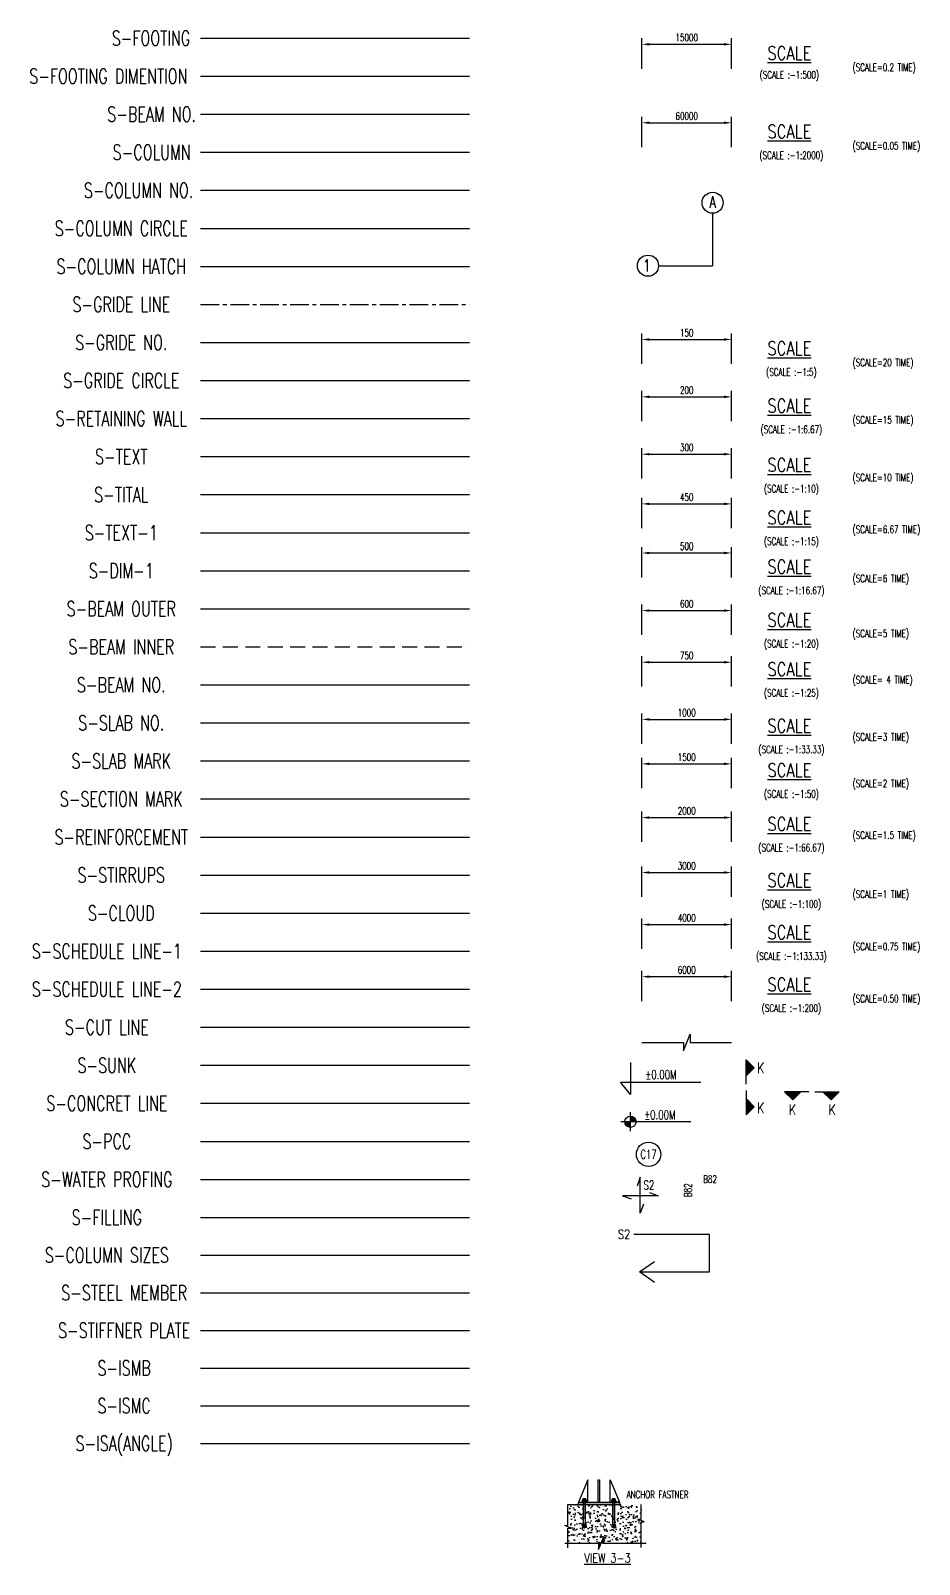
# Model space of a CAD drawing. Header units: millimetres. Extents: x 2659630 to 6742168, y -2425387 to -732288.
# Drawn here: x 3754098 to 3783855, y -809461 to -758137 of the extents above; entities that cross this region are included whole.
import ezdxf
from ezdxf.enums import TextEntityAlignment as Align

# ---------------------------------------------------------------- set-up
doc = ezdxf.new("R2010")
doc.units = ezdxf.units.MM
doc.header["$PDMODE"] = 35
doc.header["$PDSIZE"] = -25
for name, pattern in [('CENTER', [2, 1.25, -0.25, 0.25, -0.25]), ('Hidden', [7.14375, 4.7625, -2.38125]), ('HIDDEN2', [0.1875, 0.125, -0.0625])]:
    doc.linetypes.add(name, pattern=pattern)
for name, color, linetype in [('R.C.C. STRUCTURE', 4, 'Continuous'), ('S-BEAM INNER', 4, 'HIDDEN2'), ('S-BEAM NO', 3, 'Continuous'), ('S-BEAM OUTER', 4, 'Continuous'), ('S-BRECK LINE', 8, 'Continuous'), ('S-CLOUD', 7, 'Continuous'), ('S-COLUMN', 1, 'Continuous'), ('S-COLUMN CIRCLE', 9, 'Continuous'), ('S-COLUMN HATCH', 8, 'Continuous'), ('S-COLUMN NO', 2, 'Continuous'), ('S-COLUMN SIZES', 2, 'Continuous'), ('S-CONCRET LINE', 4, 'Continuous'), ('S-CUT LINE', 8, 'Continuous'), ('S-DIM-1', 5, 'Continuous'), ('S-FILLING', 9, 'Continuous'), ('S-FOOTING', 4, 'Continuous'), ('S-FOOTING  DIMENTION', 5, 'Continuous'), ('S-FOOTING TYPE', 3, 'Continuous'), ('S-GRIDE CIRCLE', 8, 'Continuous'), ('S-GRIDE LINE', 8, 'CENTER'), ('S-GRIDE NO', 1, 'Continuous'), ('S-ISA(ANGLE)', 4, 'Continuous'), ('S-ISMB', 2, 'Continuous'), ('S-ISMC', 2, 'Continuous'), ('S-LEVEL SECTION', 3, 'Continuous'), ('S-LEVLE PLAN', 3, 'Continuous'), ('S-PCC', 9, 'Continuous'), ('S-REINFORCEMENT', 6, 'Continuous'), ('S-RETAINING WALL', 6, 'Continuous'), ('S-SECTION MARK', 1, 'Continuous'), ('S-SLAB MARK', 3, 'Continuous'), ('S-SLAB NO', 3, 'Continuous'), ('S-STEEL MEMBER', 2, 'Continuous'), ('S-STIFFNER PLATE', 3, 'Continuous'), ('S-STIRUPS', 3, 'Continuous'), ('S-SUNK', 9, 'Continuous'), ('S-TEXT', 2, 'Continuous'), ('S-TEXT-1', 4, 'Continuous'), ('S-TITAL', 6, 'Continuous'), ('S-WATER PROFING', 9, 'Continuous'), ('SCHEDULE LINE', 7, 'Continuous'), ('SCHEDULE LINE-1', 7, 'Continuous'), ('SCHEDULE LINE-2', 5, 'Continuous'), ('STEEL PLATE CAP', 3, 'Continuous')]:
    doc.layers.add(name, color=color, linetype=linetype)
doc.styles.add('ROMANS', font='r.shx', dxfattribs={"width": 0.7})
doc.dimstyles.new('dim10', dxfattribs={"dimtxt": 250, "dimasz": 250, "dimexe": 200, "dimexo": 200, "dimgap": 100, "dimtad": 1, "dimdec": 0, "dimlfac": 0.1, "dimzin": 0, "dimdsep": 46, "dimtxsty": 'ROMANS', "dimcen": 0, "dimclrd": 5, "dimclre": 5, "dimclrt": 4, "dimadec": 0, "dimazin": 0, "dimtfac": 1, "dimtdec": 0, "dimtix": 1, "dimtofl": 0, "dimtmove": 2, "dimatfit": 3, "dimfxl": 1, "dimtolj": 1, "dimtzin": 0, "dimlwd": -1, "dimlwe": -1, "dimarcsym": 0})
doc.dimstyles.new('dim100', dxfattribs={"dimtxt": 250, "dimasz": 250, "dimexe": 200, "dimexo": 200, "dimgap": 100, "dimtad": 1, "dimdec": 0, "dimrnd": 1, "dimzin": 0, "dimdsep": 46, "dimtxsty": 'ROMANS', "dimcen": 0, "dimclrd": 5, "dimclre": 5, "dimclrt": 4, "dimadec": 0, "dimazin": 0, "dimtfac": 1, "dimtdec": 0, "dimtix": 1, "dimtofl": 0, "dimtmove": 2, "dimatfit": 3, "dimfxl": 1, "dimtolj": 1, "dimtzin": 0, "dimlwd": -1, "dimlwe": -1, "dimarcsym": 0})
doc.dimstyles.new('dim133.33(0.75)', dxfattribs={"dimtxt": 250, "dimasz": 250, "dimexe": 200, "dimexo": 200, "dimgap": 100, "dimtad": 1, "dimdec": 0, "dimlfac": 1.333331, "dimzin": 0, "dimdsep": 46, "dimtxsty": 'ROMANS', "dimcen": 0, "dimclrd": 5, "dimclre": 5, "dimclrt": 4, "dimadec": 0, "dimazin": 0, "dimtfac": 1, "dimtdec": 0, "dimtix": 1, "dimtofl": 0, "dimtmove": 2, "dimatfit": 3, "dimfxl": 1, "dimtolj": 1, "dimtzin": 0, "dimlwd": -1, "dimlwe": -1, "dimarcsym": 0})
doc.dimstyles.new('dim15(6.67)', dxfattribs={"dimtxt": 250, "dimasz": 250, "dimexe": 200, "dimexo": 200, "dimgap": 100, "dimtad": 1, "dimdec": 0, "dimlfac": 0.15, "dimzin": 0, "dimdsep": 46, "dimtxsty": 'ROMANS', "dimcen": 0, "dimclrd": 5, "dimclre": 5, "dimclrt": 4, "dimadec": 0, "dimazin": 0, "dimtfac": 1, "dimtdec": 0, "dimtix": 1, "dimtofl": 0, "dimtmove": 2, "dimatfit": 3, "dimfxl": 1, "dimtolj": 1, "dimtzin": 0, "dimlwd": -1, "dimlwe": -1, "dimarcsym": 0})
doc.dimstyles.new('dim16.67(6)', dxfattribs={"dimtxt": 250, "dimasz": 250, "dimexe": 200, "dimexo": 200, "dimgap": 100, "dimtad": 1, "dimdec": 0, "dimlfac": 0.166665, "dimzin": 0, "dimdsep": 46, "dimtxsty": 'ROMANS', "dimcen": 0, "dimclrd": 5, "dimclre": 5, "dimclrt": 4, "dimadec": 0, "dimazin": 0, "dimtfac": 1, "dimtdec": 0, "dimtix": 1, "dimtofl": 0, "dimtmove": 2, "dimatfit": 3, "dimfxl": 1, "dimtolj": 1, "dimtzin": 0, "dimlwd": -1, "dimlwe": -1, "dimarcsym": 0})
doc.dimstyles.new('dim20', dxfattribs={"dimtxt": 250, "dimasz": 250, "dimexe": 200, "dimexo": 200, "dimgap": 100, "dimtad": 1, "dimdec": 0, "dimlfac": 0.2, "dimzin": 0, "dimdsep": 46, "dimtxsty": 'ROMANS', "dimcen": 0, "dimclrd": 5, "dimclre": 5, "dimclrt": 4, "dimadec": 0, "dimazin": 0, "dimtfac": 1, "dimtdec": 0, "dimtix": 1, "dimtofl": 0, "dimtmove": 2, "dimatfit": 3, "dimfxl": 1, "dimtolj": 1, "dimtzin": 0, "dimlwd": -1, "dimlwe": -1, "dimarcsym": 0})
doc.dimstyles.new('dim200', dxfattribs={"dimtxt": 250, "dimasz": 250, "dimexe": 200, "dimexo": 200, "dimgap": 100, "dimtad": 1, "dimdec": 0, "dimlfac": 2, "dimzin": 0, "dimdsep": 46, "dimtxsty": 'ROMANS', "dimcen": 0, "dimclrd": 5, "dimclre": 5, "dimclrt": 4, "dimadec": 0, "dimazin": 0, "dimtfac": 1, "dimtdec": 0, "dimtix": 1, "dimtofl": 0, "dimtmove": 2, "dimatfit": 3, "dimfxl": 1, "dimtolj": 1, "dimtzin": 0, "dimlwd": -1, "dimlwe": -1, "dimarcsym": 0})
doc.dimstyles.new('dim2000', dxfattribs={"dimtxt": 250, "dimasz": 250, "dimexe": 200, "dimexo": 200, "dimgap": 100, "dimtad": 1, "dimdec": 0, "dimlfac": 20, "dimzin": 0, "dimdsep": 46, "dimtxsty": 'ROMANS', "dimcen": 0, "dimclrd": 5, "dimclre": 5, "dimclrt": 4, "dimadec": 0, "dimazin": 0, "dimtfac": 1, "dimtdec": 0, "dimtix": 1, "dimtofl": 0, "dimtmove": 2, "dimatfit": 3, "dimfxl": 1, "dimtolj": 1, "dimtzin": 0, "dimlwd": -1, "dimlwe": -1, "dimarcsym": 0})
doc.dimstyles.new('dim25', dxfattribs={"dimtxt": 250, "dimasz": 250, "dimexe": 200, "dimexo": 200, "dimgap": 100, "dimtad": 1, "dimdec": 0, "dimlfac": 0.25, "dimzin": 0, "dimdsep": 46, "dimtxsty": 'ROMANS', "dimcen": 0, "dimclrd": 5, "dimclre": 5, "dimclrt": 4, "dimadec": 0, "dimazin": 0, "dimtfac": 1, "dimtdec": 0, "dimtix": 1, "dimtofl": 0, "dimtmove": 2, "dimatfit": 3, "dimfxl": 1, "dimtolj": 1, "dimtzin": 0, "dimlwd": -1, "dimlwe": -1, "dimarcsym": 0})
doc.dimstyles.new('dim33.33', dxfattribs={"dimtxt": 250, "dimasz": 250, "dimexe": 200, "dimexo": 200, "dimgap": 100, "dimtad": 1, "dimdec": 0, "dimlfac": 0.333331, "dimzin": 0, "dimdsep": 46, "dimtxsty": 'ROMANS', "dimcen": 0, "dimclrd": 5, "dimclre": 5, "dimclrt": 4, "dimadec": 0, "dimazin": 0, "dimtfac": 1, "dimtdec": 0, "dimtix": 1, "dimtofl": 0, "dimtmove": 2, "dimatfit": 3, "dimfxl": 1, "dimtolj": 1, "dimtzin": 0, "dimlwd": -1, "dimlwe": -1, "dimarcsym": 0})
doc.dimstyles.new('dim5', dxfattribs={"dimtxt": 250, "dimasz": 250, "dimexe": 200, "dimexo": 200, "dimgap": 100, "dimtad": 1, "dimdec": 0, "dimlfac": 0.05, "dimzin": 0, "dimdsep": 46, "dimtxsty": 'ROMANS', "dimcen": 0, "dimclrd": 5, "dimclre": 5, "dimclrt": 4, "dimadec": 0, "dimazin": 0, "dimtfac": 1, "dimtdec": 0, "dimtix": 1, "dimtofl": 0, "dimtmove": 2, "dimatfit": 3, "dimfxl": 1, "dimtolj": 1, "dimtzin": 0, "dimlwd": -1, "dimlwe": -1, "dimarcsym": 0})
doc.dimstyles.new('dim50', dxfattribs={"dimtxt": 250, "dimasz": 250, "dimexe": 200, "dimexo": 200, "dimgap": 100, "dimtad": 1, "dimdec": 0, "dimlfac": 0.5, "dimzin": 0, "dimdsep": 46, "dimtxsty": 'ROMANS', "dimcen": 0, "dimclrd": 5, "dimclre": 5, "dimclrt": 4, "dimadec": 0, "dimazin": 0, "dimtfac": 1, "dimtdec": 0, "dimtix": 1, "dimtofl": 0, "dimtmove": 2, "dimatfit": 3, "dimfxl": 1, "dimtolj": 1, "dimtzin": 0, "dimlwd": -1, "dimlwe": -1, "dimarcsym": 0})
doc.dimstyles.new('dim500', dxfattribs={"dimtxt": 250, "dimasz": 250, "dimexe": 200, "dimexo": 200, "dimgap": 100, "dimtad": 1, "dimdec": 0, "dimlfac": 5, "dimzin": 0, "dimdsep": 46, "dimtxsty": 'ROMANS', "dimcen": 0, "dimclrd": 5, "dimclre": 5, "dimclrt": 4, "dimadec": 0, "dimazin": 0, "dimtfac": 1, "dimtdec": 0, "dimtix": 1, "dimtofl": 0, "dimtmove": 2, "dimatfit": 3, "dimfxl": 1, "dimtolj": 1, "dimtzin": 0, "dimlwd": -1, "dimlwe": -1, "dimarcsym": 0})
doc.dimstyles.new('dim6.67(15)', dxfattribs={"dimtxt": 250, "dimasz": 250, "dimexe": 200, "dimexo": 200, "dimgap": 100, "dimtad": 1, "dimdec": 0, "dimlfac": 0.066667, "dimzin": 0, "dimdsep": 46, "dimtxsty": 'ROMANS', "dimcen": 0, "dimclrd": 5, "dimclre": 5, "dimclrt": 4, "dimadec": 0, "dimazin": 0, "dimtfac": 1, "dimtdec": 0, "dimtix": 1, "dimtofl": 0, "dimtmove": 2, "dimatfit": 3, "dimfxl": 1, "dimtolj": 1, "dimtzin": 0, "dimlwd": -1, "dimlwe": -1, "dimarcsym": 0})
doc.dimstyles.new('dim66.67(1.5)', dxfattribs={"dimtxt": 250, "dimasz": 250, "dimexe": 200, "dimexo": 200, "dimgap": 100, "dimtad": 1, "dimdec": 0, "dimlfac": 0.666666, "dimzin": 0, "dimdsep": 46, "dimtxsty": 'ROMANS', "dimcen": 0, "dimclrd": 5, "dimclre": 5, "dimclrt": 4, "dimadec": 0, "dimazin": 0, "dimtfac": 1, "dimtdec": 0, "dimtix": 1, "dimtofl": 0, "dimtmove": 2, "dimatfit": 3, "dimfxl": 1, "dimtolj": 1, "dimtzin": 0, "dimlwd": -1, "dimlwe": -1, "dimarcsym": 0})

# ---------------------------------------------------------------- blocks, each defined once
blk = doc.blocks.new('*D1797')
at = {"layer": 'Defpoints', "color": 0, "ltscale": 1200}
for p in [(3777566, -786310), (3774566, -787325), (3777566, -787325)]:
    blk.add_point(p, dxfattribs=at)
at = {"layer": 'S-DIM-1', "color": 5}
for p, q in [((3774566, -787125), (3774566, -786110)), ((3777566, -787125), (3777566, -786110)), ((3774816, -786310), (3777316, -786310))]:
    blk.add_line(p, q, dxfattribs=at)
at = {"layer": 'S-DIM-1', "color": 5, "ltscale": 1200}
for points in [[(3774816, -786268), (3774816, -786352), (3774566, -786310)], [(3777316, -786352), (3777316, -786268), (3777566, -786310)]]:
    blk.add_solid(points, dxfattribs=at)
at = {"layer": 'S-DIM-1', "color": 4, "ltscale": 1200, "insert": (3776066, -786085), "char_height": 250, "attachment_point": 5, "style": 'ROMANS'}
blk.add_mtext('\\A1;3000', dxfattribs=at)
blk = doc.blocks.new('*D1798')
at = {"layer": 'Defpoints', "color": 0, "ltscale": 2500}
for p in [(3777566, -782674), (3774566, -783689), (3777566, -783689)]:
    blk.add_point(p, dxfattribs=at)
at = {"layer": 'S-DIM-1', "color": 5}
for p, q in [((3774566, -783489), (3774566, -782474)), ((3774816, -782674), (3777316, -782674)), ((3777566, -783489), (3777566, -782474))]:
    blk.add_line(p, q, dxfattribs=at)
at = {"layer": 'S-DIM-1', "color": 5, "ltscale": 2500}
for points in [[(3774816, -782632), (3774816, -782715), (3774566, -782674)], [(3777316, -782715), (3777316, -782632), (3777566, -782674)]]:
    blk.add_solid(points, dxfattribs=at)
at = {"layer": 'S-DIM-1', "color": 4, "ltscale": 2500, "insert": (3776066, -782449), "char_height": 250, "attachment_point": 5, "style": 'ROMANS'}
blk.add_mtext('\\A1;1500', dxfattribs=at)
blk = doc.blocks.new('*D1799')
at = {"layer": 'Defpoints', "color": 0, "ltscale": 2500}
for p in [(3777566, -779273), (3774566, -780288), (3777566, -780288)]:
    blk.add_point(p, dxfattribs=at)
at = {"layer": 'S-DIM-1', "color": 5}
for p, q in [((3774566, -780088), (3774566, -779073)), ((3777566, -780088), (3777566, -779073)), ((3774816, -779273), (3777316, -779273))]:
    blk.add_line(p, q, dxfattribs=at)
at = {"layer": 'S-DIM-1', "color": 5, "ltscale": 2500}
for points in [[(3774816, -779231), (3774816, -779314), (3774566, -779273)], [(3777316, -779314), (3777316, -779231), (3777566, -779273)]]:
    blk.add_solid(points, dxfattribs=at)
at = {"layer": 'S-DIM-1', "color": 4, "ltscale": 2500, "insert": (3776066, -779048), "char_height": 250, "attachment_point": 5, "style": 'ROMANS'}
blk.add_mtext('\\A1;750', dxfattribs=at)
blk = doc.blocks.new('*D1800')
at = {"layer": 'Defpoints', "color": 0, "ltscale": 2500}
for p in [(3777566, -777543), (3774566, -778558), (3777566, -778558)]:
    blk.add_point(p, dxfattribs=at)
at = {"layer": 'S-DIM-1', "color": 5}
for p, q in [((3774566, -778358), (3774566, -777343)), ((3774816, -777543), (3777316, -777543)), ((3777566, -778358), (3777566, -777343))]:
    blk.add_line(p, q, dxfattribs=at)
at = {"layer": 'S-DIM-1', "color": 5, "ltscale": 2500}
for points in [[(3774816, -777502), (3774816, -777585), (3774566, -777543)], [(3777316, -777585), (3777316, -777502), (3777566, -777543)]]:
    blk.add_solid(points, dxfattribs=at)
at = {"layer": 'S-DIM-1', "color": 4, "ltscale": 2500, "insert": (3776066, -777318), "char_height": 250, "attachment_point": 5, "style": 'ROMANS'}
blk.add_mtext('\\A1;600', dxfattribs=at)
blk = doc.blocks.new('*D1801')
at = {"layer": 'Defpoints', "color": 0, "ltscale": 2500}
for p in [(3777566, -773974), (3774566, -774989), (3777566, -774989)]:
    blk.add_point(p, dxfattribs=at)
at = {"layer": 'S-DIM-1', "color": 5}
for p, q in [((3774566, -774789), (3774566, -773774)), ((3777566, -774789), (3777566, -773774)), ((3774816, -773974), (3777316, -773974))]:
    blk.add_line(p, q, dxfattribs=at)
at = {"layer": 'S-DIM-1', "color": 5, "ltscale": 2500}
for points in [[(3774816, -773932), (3774816, -774015), (3774566, -773974)], [(3777316, -774015), (3777316, -773932), (3777566, -773974)]]:
    blk.add_solid(points, dxfattribs=at)
at = {"layer": 'S-DIM-1', "color": 4, "ltscale": 2500, "insert": (3776066, -773749), "char_height": 250, "attachment_point": 5, "style": 'ROMANS'}
blk.add_mtext('\\A1;450', dxfattribs=at)
blk = doc.blocks.new('*D1802')
at = {"layer": 'Defpoints', "color": 0, "ltscale": 2500}
for p in [(3777566, -772311), (3774566, -773326), (3777566, -773326)]:
    blk.add_point(p, dxfattribs=at)
at = {"layer": 'S-DIM-1', "color": 5}
for p, q in [((3774566, -773126), (3774566, -772111)), ((3774816, -772311), (3777316, -772311)), ((3777566, -773126), (3777566, -772111))]:
    blk.add_line(p, q, dxfattribs=at)
at = {"layer": 'S-DIM-1', "color": 5, "ltscale": 2500}
for points in [[(3774816, -772270), (3774816, -772353), (3774566, -772311)], [(3777316, -772353), (3777316, -772270), (3777566, -772311)]]:
    blk.add_solid(points, dxfattribs=at)
at = {"layer": 'S-DIM-1', "color": 4, "ltscale": 2500, "insert": (3776066, -772086), "char_height": 250, "attachment_point": 5, "style": 'ROMANS'}
blk.add_mtext('\\A1;300', dxfattribs=at)
blk = doc.blocks.new('*D1803')
at = {"layer": 'Defpoints', "color": 0, "ltscale": 2500}
for p in [(3777566, -770391), (3774566, -771406), (3777566, -771406)]:
    blk.add_point(p, dxfattribs=at)
at = {"layer": 'S-DIM-1', "color": 5}
for p, q in [((3774566, -771206), (3774566, -770191)), ((3777566, -771206), (3777566, -770191)), ((3774816, -770391), (3777316, -770391))]:
    blk.add_line(p, q, dxfattribs=at)
at = {"layer": 'S-DIM-1', "color": 5, "ltscale": 2500}
for points in [[(3774816, -770350), (3774816, -770433), (3774566, -770391)], [(3777316, -770433), (3777316, -770350), (3777566, -770391)]]:
    blk.add_solid(points, dxfattribs=at)
at = {"layer": 'S-DIM-1', "color": 4, "ltscale": 2500, "insert": (3776066, -770166), "char_height": 250, "attachment_point": 5, "style": 'ROMANS'}
blk.add_mtext('\\A1;200', dxfattribs=at)
blk = doc.blocks.new('*D1804')
at = {"layer": 'Defpoints', "color": 0, "ltscale": 2500}
for p in [(3777566, -784471), (3774566, -785486), (3777566, -785486)]:
    blk.add_point(p, dxfattribs=at)
at = {"layer": 'S-DIM-1', "color": 5}
for p, q in [((3774566, -785286), (3774566, -784271)), ((3774816, -784471), (3777316, -784471)), ((3777566, -785286), (3777566, -784271))]:
    blk.add_line(p, q, dxfattribs=at)
at = {"layer": 'S-DIM-1', "color": 5, "ltscale": 2500}
for points in [[(3774816, -784429), (3774816, -784513), (3774566, -784471)], [(3777316, -784513), (3777316, -784429), (3777566, -784471)]]:
    blk.add_solid(points, dxfattribs=at)
at = {"layer": 'S-DIM-1', "color": 4, "ltscale": 2500, "insert": (3776066, -784246), "char_height": 250, "attachment_point": 5, "style": 'ROMANS'}
blk.add_mtext('\\A1;2000', dxfattribs=at)
blk = doc.blocks.new('*D1805')
at = {"layer": 'Defpoints', "color": 0, "ltscale": 2500}
for p in [(3777566, -781185), (3774566, -782200), (3777566, -782200)]:
    blk.add_point(p, dxfattribs=at)
at = {"layer": 'S-DIM-1', "color": 5}
for p, q in [((3774566, -782000), (3774566, -780985)), ((3777566, -782000), (3777566, -780985)), ((3774816, -781185), (3777316, -781185))]:
    blk.add_line(p, q, dxfattribs=at)
at = {"layer": 'S-DIM-1', "color": 5, "ltscale": 2500}
for points in [[(3774816, -781143), (3774816, -781227), (3774566, -781185)], [(3777316, -781227), (3777316, -781143), (3777566, -781185)]]:
    blk.add_solid(points, dxfattribs=at)
at = {"layer": 'S-DIM-1', "color": 4, "ltscale": 2500, "insert": (3776066, -780960), "char_height": 250, "attachment_point": 5, "style": 'ROMANS'}
blk.add_mtext('\\A1;1000', dxfattribs=at)
blk = doc.blocks.new('*D1806')
at = {"layer": 'Defpoints', "color": 0, "ltscale": 2500}
for p in [(3777566, -775617), (3774566, -776632), (3777566, -776632)]:
    blk.add_point(p, dxfattribs=at)
at = {"layer": 'S-DIM-1', "color": 5}
for p, q in [((3774566, -776432), (3774566, -775417)), ((3777566, -776432), (3777566, -775417)), ((3774816, -775617), (3777316, -775617))]:
    blk.add_line(p, q, dxfattribs=at)
at = {"layer": 'S-DIM-1', "color": 5, "ltscale": 2500}
for points in [[(3774816, -775575), (3774816, -775658), (3774566, -775617)], [(3777316, -775658), (3777316, -775575), (3777566, -775617)]]:
    blk.add_solid(points, dxfattribs=at)
at = {"layer": 'S-DIM-1', "color": 4, "ltscale": 2500, "insert": (3776066, -775392), "char_height": 250, "attachment_point": 5, "style": 'ROMANS'}
blk.add_mtext('\\A1;500', dxfattribs=at)
blk = doc.blocks.new('*D1807')
at = {"layer": 'Defpoints', "color": 0, "ltscale": 2500}
for p in [(3777566, -788053), (3774566, -789068), (3777566, -789068)]:
    blk.add_point(p, dxfattribs=at)
at = {"layer": 'S-DIM-1', "color": 5}
for p, q in [((3774566, -788868), (3774566, -787853)), ((3774816, -788053), (3777316, -788053)), ((3777566, -788868), (3777566, -787853))]:
    blk.add_line(p, q, dxfattribs=at)
at = {"layer": 'S-DIM-1', "color": 5, "ltscale": 2500}
for points in [[(3774816, -788011), (3774816, -788094), (3774566, -788053)], [(3777316, -788094), (3777316, -788011), (3777566, -788053)]]:
    blk.add_solid(points, dxfattribs=at)
at = {"layer": 'S-DIM-1', "color": 4, "ltscale": 2500, "insert": (3776066, -787828), "char_height": 250, "attachment_point": 5, "style": 'ROMANS'}
blk.add_mtext('\\A1;4000', dxfattribs=at)
blk = doc.blocks.new('*D1808')
at = {"layer": 'Defpoints', "color": 0, "ltscale": 2500}
for p in [(3777566, -768471), (3774566, -769486), (3777566, -769486)]:
    blk.add_point(p, dxfattribs=at)
at = {"layer": 'S-DIM-1', "color": 5}
for p, q in [((3774566, -769286), (3774566, -768271)), ((3777566, -769286), (3777566, -768271)), ((3774816, -768471), (3777316, -768471))]:
    blk.add_line(p, q, dxfattribs=at)
at = {"layer": 'S-DIM-1', "color": 5, "ltscale": 2500}
for points in [[(3774816, -768430), (3774816, -768513), (3774566, -768471)], [(3777316, -768513), (3777316, -768430), (3777566, -768471)]]:
    blk.add_solid(points, dxfattribs=at)
at = {"layer": 'S-DIM-1', "color": 4, "ltscale": 2500, "insert": (3776066, -768246), "char_height": 250, "attachment_point": 5, "style": 'ROMANS'}
blk.add_mtext('\\A1;150', dxfattribs=at)
blk = doc.blocks.new('*D1809')
at = {"layer": 'Defpoints', "color": 0, "ltscale": 2500}
for p in [(3777566, -761218), (3774566, -762234), (3777566, -762234)]:
    blk.add_point(p, dxfattribs=at)
at = {"layer": 'S-DIM-1', "color": 5}
for p, q in [((3774566, -762034), (3774566, -761018)), ((3777566, -762034), (3777566, -761018)), ((3774816, -761218), (3777316, -761218))]:
    blk.add_line(p, q, dxfattribs=at)
at = {"layer": 'S-DIM-1', "color": 5, "ltscale": 2500}
for points in [[(3774816, -761177), (3774816, -761260), (3774566, -761218)], [(3777316, -761260), (3777316, -761177), (3777566, -761218)]]:
    blk.add_solid(points, dxfattribs=at)
at = {"layer": 'S-DIM-1', "color": 4, "ltscale": 2500, "insert": (3776066, -760993), "char_height": 250, "attachment_point": 5, "style": 'ROMANS'}
blk.add_mtext('\\A1;60000', dxfattribs=at)
blk = doc.blocks.new('*D1810')
at = {"layer": 'Defpoints', "color": 0, "ltscale": 2500}
for p in [(3777566, -758593), (3774566, -759609), (3777566, -759609)]:
    blk.add_point(p, dxfattribs=at)
at = {"layer": 'S-DIM-1', "color": 5}
for p, q in [((3774566, -759409), (3774566, -758393)), ((3777566, -759409), (3777566, -758393)), ((3774816, -758593), (3777316, -758593))]:
    blk.add_line(p, q, dxfattribs=at)
at = {"layer": 'S-DIM-1', "color": 5, "ltscale": 2500}
for points in [[(3774816, -758552), (3774816, -758635), (3774566, -758593)], [(3777316, -758635), (3777316, -758552), (3777566, -758593)]]:
    blk.add_solid(points, dxfattribs=at)
at = {"layer": 'S-DIM-1', "color": 4, "ltscale": 2500, "insert": (3776066, -758368), "char_height": 250, "attachment_point": 5, "style": 'ROMANS'}
blk.add_mtext('\\A1;15000', dxfattribs=at)
blk = doc.blocks.new('*D1811')
at = {"layer": 'Defpoints', "color": 0, "ltscale": 2500}
for p in [(3777566, -789795), (3774566, -790811), (3777566, -790811)]:
    blk.add_point(p, dxfattribs=at)
at = {"layer": 'S-DIM-1', "color": 5}
for p, q in [((3774566, -790611), (3774566, -789595)), ((3774816, -789795), (3777316, -789795)), ((3777566, -790611), (3777566, -789595))]:
    blk.add_line(p, q, dxfattribs=at)
at = {"layer": 'S-DIM-1', "color": 5, "ltscale": 2500}
for points in [[(3774816, -789754), (3774816, -789837), (3774566, -789795)], [(3777316, -789837), (3777316, -789754), (3777566, -789795)]]:
    blk.add_solid(points, dxfattribs=at)
at = {"layer": 'S-DIM-1', "color": 4, "ltscale": 2500, "insert": (3776066, -789570), "char_height": 250, "attachment_point": 5, "style": 'ROMANS'}
blk.add_mtext('\\A1;6000', dxfattribs=at)

msp = doc.modelspace()

# ---------------------------------------------------------------- hatches: boundary and pattern name
at = {"layer": 'S-LEVLE PLAN'}
h = msp.add_hatch(color=256, dxfattribs=at)
h.paths.add_polyline_path([(3774180.824, -794461.368), (3774180.824, -794649.715), (3774369.171, -794649.715, 0.414213562)])
h.paths.add_polyline_path([(3774180.824, -794649.715), (3773992.477, -794649.715, 0.414213562), (3774180.824, -794838.061)])
at = {"layer": 'S-PCC', "linetype": 'ByBlock', "lineweight": -2, "ltscale": 1000}
h = msp.add_hatch(dxfattribs=at)
h.set_pattern_fill('AR-CONC', color=256, scale=50, style=0)
h.set_pattern_definition([(50, (2763628.94, -269920.87), (358.63009, -31.37607), [37.5, -412.5]), (355, (2763628.94, -269920.87), (-69.37567, 376.09607), [30, -330]), (100.4514, (2763658.82, -269923.5), (289.25469, 344.71977), [31.8701, -350.57106]), (46.1842, (2763628.94, -269820.87), (533.62052, -82.7595), [56.25, -618.75]), (96.6356, (2763673.4, -269827.77), (467.33135, 487.05894), [47.80514, -525.8565]), (351.1842, (2763628.94, -269820.87), (467.33097, 487.0593), [45, -495]), (21, (2763678.94, -269845.87), (298.453526, -201.309445), [37.5, -412.5]), (326, (2763678.94, -269845.87), (121.65767, 362.57502), [30, -330]), (71.4514, (2763703.8, -269862.65), (420.11131, 161.26525), [31.8701, -350.57106]), (37.5, (2763628.94, -269920.87), (6.079928, 166.446927), [0, -326, 0, -335, 0, -331.25]), (7.5, (2763628.94, -269920.87), (131.53477, 197.205856), [0, -191, 0, -318.5, 0, -126.25]), (327.5, (2763517.44, -269920.87), (266.911218, -11.277436), [0, -125, 0, -390, 0, -517.5]), (317.5, (2763467.44, -269920.87), (291.593085, 50.05249), [0, -162.5, 0, -259, 0, -367.5])])
h.paths.add_polyline_path([(3774537.34, -808039.858), (3774644.663, -808039.858), (3774430.017, -807951.721), (3774537.34, -807951.721), (3774537.34, -807464.539), (3773735.307, -807464.539), (3773660.67, -807464.539), (3773660.67, -807902.495), (3773580.67, -807902.495), (3773580.67, -807464.539), (3772679.84, -807464.539), (3772679.84, -808107.516), (3772709.295, -808232.509), (3772684.351, -808232.509), (3772651.829, -808107.516), (3772651.829, -808234.397), (3772627.852, -808234.397), (3772627.852, -808107.516), (3772595.33, -808232.509), (3772570.386, -808232.509), (3772599.84, -808107.516), (3772599.84, -807464.539), (3772088.165, -807464.539), (3772088.165, -808159.43), (3771980.842, -808159.43), (3772195.489, -808247.567), (3772088.165, -808247.567), (3772088.165, -808753.632), (3773158.621, -808753.632), (3773158.621, -808860.955), (3773246.758, -808646.308), (3773246.758, -808753.632), (3774537.34, -808753.632)])
h.paths.add_polyline_path([(3770300.457, -807658.916), (3772170.457, -807658.916), (3772170.457, -807883.916), (3770300.457, -807883.916)], flags=9)
at = {"layer": 'S-SECTION MARK', "ltscale": 5}
h = msp.add_hatch(dxfattribs=at)
h.set_pattern_fill('ANSI31', color=256, scale=172.406964, angle=270, style=0)
h.set_pattern_definition([(315, (3776216.066, -718250.014), (15.2387667, 15.2387667), [])])
h.paths.add_polyline_path([(3778322.174, -792847.154), (3778055.045, -792575.289), (3778055.045, -793119.02)])
h = msp.add_hatch(dxfattribs=at)
h.set_pattern_fill('ANSI31', color=256, scale=172.406964, angle=270, style=0)
h.set_pattern_definition([(45, (3776216.066, -868744.98), (15.2387667, -15.2387667), [])])
h.paths.add_polyline_path([(3778322.174, -794147.84), (3778055.045, -794419.705), (3778055.045, -793875.975)])
h = msp.add_hatch(dxfattribs=at)
h.set_pattern_fill('ANSI31', color=256, scale=172.406964, angle=180, style=0)
h.set_pattern_definition([(315, (3705019.103, -791805.606), (-15.2387667, -15.2387667), [])])
h.paths.add_polyline_path([(3779616.244, -793911.714), (3779344.378, -793644.585), (3779888.109, -793644.585)])
h = msp.add_hatch(dxfattribs=at)
h.set_pattern_fill('ANSI31', color=256, scale=172.406964, angle=180, style=0)
h.set_pattern_definition([(225, (3855494.652, -791805.606), (15.2387667, -15.2387667), [])])
h.paths.add_polyline_path([(3780897.512, -793911.714), (3781169.377, -793644.585), (3780625.646, -793644.585)])

# ---------------------------------------------------------------- linework, layer by layer
at = {"layer": 'R.C.C. STRUCTURE'}
msp.add_line((3772088.165, -807464.539), (3773875.307, -807464.539), dxfattribs=at)
at = {"layer": 'S-BEAM INNER', "color": 30, "ltscale": 4000}
msp.add_line((3759787.44, -778756.414), (3768790.367, -778756.414), dxfattribs=at)
at = {"layer": 'S-BEAM NO'}
msp.add_line((3759787.44, -780029.479), (3768790.367, -780029.479), dxfattribs=at)
at = {"layer": 'S-BEAM OUTER'}
msp.add_line((3759787.44, -777483.349), (3768790.367, -777483.349), dxfattribs=at)
at = {"layer": 'S-BRECK LINE'}
for points in [[(3774565.998, -791998.403), (3775953.182, -791998.403), (3775953.182, -792273.151), (3776178.813, -791723.655), (3776178.813, -791998.403), (3777565.998, -791998.403)], [(3772088.165, -808913.391), (3772088.165, -808247.567), (3772195.489, -808247.567), (3771980.842, -808159.43), (3772088.165, -808159.43), (3772088.165, -807464.539)], [(3774537.34, -808893.52), (3774537.34, -808039.858), (3774644.663, -808039.858), (3774430.017, -807951.721), (3774537.34, -807951.721), (3774537.34, -807464.539)], [(3771986.618, -808753.632), (3773158.621, -808753.632), (3773158.621, -808860.955), (3773246.758, -808646.308), (3773246.758, -808753.632), (3774704.741, -808753.632)], [(3772065.19, -808753.632), (3773114.552, -808753.632), (3773114.552, -808968.278), (3773290.827, -808538.985), (3773290.827, -808753.632), (3774265.19, -808753.632)]]:
    msp.add_lwpolyline(points, dxfattribs=at)
at = {"layer": 'S-CLOUD'}
msp.add_line((3759787.44, -787667.87), (3768790.367, -787667.87), dxfattribs=at)
at = {"layer": 'S-COLUMN'}
msp.add_line((3759787.44, -762206.568), (3768790.367, -762206.568), dxfattribs=at)
at = {"layer": 'S-COLUMN', "color": 8, "linetype": 'Hidden', "lineweight": -2, "ltscale": 1000}
for p, q in [((3772611.84, -807262.495), (3772611.84, -807307.939)), ((3772667.84, -807262.495), (3772667.84, -807307.939)), ((3773592.67, -807262.495), (3773592.67, -807307.939)), ((3773648.67, -807262.495), (3773648.67, -807307.939)), ((3772599.84, -807395.6), (3772599.84, -808107.516)), ((3772611.84, -807395.6), (3772611.84, -807902.495)), ((3772667.84, -807395.6), (3772667.84, -807902.495)), ((3772679.84, -808107.516), (3772679.84, -807395.6)), ((3773580.67, -807395.6), (3773580.67, -808107.516)), ((3773592.67, -807395.6), (3773592.67, -807902.495)), ((3773648.67, -807395.6), (3773648.67, -807902.495)), ((3773660.67, -808107.516), (3773660.67, -807395.6)), ((3772599.84, -808107.516), (3772570.386, -808232.509)), ((3772570.386, -808232.509), (3772595.33, -808232.509)), ((3772595.33, -808232.509), (3772627.852, -808107.516)), ((3772599.84, -807902.495), (3772679.84, -807902.495)), ((3772627.852, -808107.516), (3772651.829, -808107.516)), ((3772627.852, -808107.516), (3772627.852, -808234.397)), ((3772627.852, -808234.397), (3772651.829, -808234.397)), ((3772684.351, -808232.509), (3772651.829, -808107.516)), ((3772651.829, -808107.516), (3772651.829, -808234.397)), ((3772679.84, -808107.516), (3772709.295, -808232.509)), ((3772709.295, -808232.509), (3772684.351, -808232.509)), ((3773580.67, -808107.516), (3773551.216, -808232.509)), ((3773576.16, -808232.509), (3773608.681, -808107.516)), ((3773580.67, -807902.495), (3773660.67, -807902.495)), ((3773608.681, -808107.516), (3773608.681, -808234.397)), ((3773665.18, -808232.509), (3773632.659, -808107.516)), ((3773632.659, -808107.516), (3773632.659, -808234.397)), ((3773660.67, -808107.516), (3773690.124, -808232.509))]:
    msp.add_line(p, q, dxfattribs=at)
at = {"layer": 'S-COLUMN', "color": 8, "linetype": 'Hidden', "lineweight": -2, "ltscale": 1000, "elevation": 0}
for points in [[(3772569.84, -807381.85), (3772609.84, -807381.85), (3772609.84, -807315.939, 0.414213562), (3772601.84, -807307.939), (3772577.84, -807307.939, 0.414213562), (3772569.84, -807315.939)], [(3772609.84, -807381.85), (3772669.84, -807381.85), (3772669.84, -807315.939, 0.414213562), (3772661.84, -807307.939), (3772617.84, -807307.939, 0.414213562), (3772609.84, -807315.939)], [(3772669.84, -807381.85), (3772709.84, -807381.85), (3772709.84, -807315.939, 0.414213562), (3772701.84, -807307.939), (3772677.84, -807307.939, 0.414213562), (3772669.84, -807315.939)], [(3773550.67, -807381.85), (3773590.67, -807381.85), (3773590.67, -807315.939, 0.414213562), (3773582.67, -807307.939), (3773558.67, -807307.939, 0.414213562), (3773550.67, -807315.939)], [(3773590.67, -807381.85), (3773650.67, -807381.85), (3773650.67, -807315.939, 0.414213562), (3773642.67, -807307.939), (3773598.67, -807307.939, 0.414213562), (3773590.67, -807315.939)], [(3773650.67, -807381.85), (3773690.67, -807381.85), (3773690.67, -807315.939, 0.414213562), (3773682.67, -807307.939), (3773658.67, -807307.939, 0.414213562), (3773650.67, -807315.939)]]:
    msp.add_lwpolyline(points, format="xyb", close=True, dxfattribs=at)
for points in [[(3772599.84, -807307.939), (3772599.84, -807262.495), (3772679.84, -807262.495), (3772679.84, -807307.939)], [(3773580.67, -807307.939), (3773580.67, -807262.495), (3773660.67, -807262.495), (3773660.67, -807307.939)]]:
    msp.add_lwpolyline(points, close=True, dxfattribs=at)
at = {"layer": 'S-COLUMN CIRCLE'}
msp.add_line((3759787.44, -764752.698), (3768790.367, -764752.698), dxfattribs=at)
at = {"layer": 'S-COLUMN CIRCLE', "color": 6}
for points in [[(3772750.307, -807384.539), (3772750.307, -806634.539), (3772437.807, -807384.539), (3772750.307, -807384.539)], [(3773500.307, -807384.539), (3773500.307, -806634.539), (3773812.807, -807384.539), (3773500.307, -807384.539)]]:
    msp.add_lwpolyline(points, dxfattribs=at)
msp.add_lwpolyline([(3773105.307, -806634.539), (3773145.307, -806634.539), (3773145.307, -807384.539), (3773105.307, -807384.539)], close=True, dxfattribs=at)
at = {"layer": 'S-COLUMN CIRCLE'}
msp.add_circle((3774788.515, -795738.777), 407.525, dxfattribs=at)
at = {"layer": 'S-COLUMN HATCH'}
msp.add_line((3759787.44, -766025.763), (3768790.367, -766025.763), dxfattribs=at)
at = {"layer": 'S-COLUMN NO'}
msp.add_line((3759787.44, -763479.633), (3768790.367, -763479.633), dxfattribs=at)
at = {"layer": 'S-COLUMN SIZES', "lineweight": -2}
msp.add_line((3759787.44, -799112.86), (3768790.367, -799112.86), dxfattribs=at)
at = {"layer": 'S-CONCRET LINE'}
msp.add_line((3759787.44, -794033.196), (3768790.367, -794033.196), dxfattribs=at)
at = {"layer": 'S-CUT LINE'}
msp.add_line((3759787.44, -791487.065), (3768790.367, -791487.065), dxfattribs=at)
at = {"layer": 'S-DIM-1'}
msp.add_line((3759787.44, -776210.284), (3768790.367, -776210.284), dxfattribs=at)
at = {"layer": 'S-FILLING'}
msp.add_line((3759787.44, -797852.391), (3768790.367, -797852.391), dxfattribs=at)
at = {"layer": 'S-FOOTING'}
msp.add_line((3759787.44, -758387.373), (3768790.367, -758387.373), dxfattribs=at)
at = {"layer": 'S-FOOTING  DIMENTION'}
msp.add_line((3759787.44, -759660.438), (3768790.367, -759660.438), dxfattribs=at)
at = {"layer": 'S-FOOTING TYPE'}
msp.add_line((3759787.44, -760933.503), (3768790.367, -760933.503), dxfattribs=at)
at = {"layer": 'S-GRIDE CIRCLE'}
msp.add_line((3759787.44, -769844.959), (3768790.367, -769844.959), dxfattribs=at)
at = {"layer": 'S-GRIDE CIRCLE', "linetype": 'Continuous'}
for centre in [(3776932.565, -763896.005), (3774768.135, -766002.39)]:
    msp.add_circle(centre, 352.642, dxfattribs=at)
at = {"layer": 'S-GRIDE LINE'}
for p in [(3776932.565, -764248.646), (3775120.777, -766002.39)]:
    msp.add_line(p, (3776932.565, -766002.39), dxfattribs=at)
at = {"layer": 'S-GRIDE LINE', "ltscale": 500}
msp.add_line((3759787.44, -767298.828), (3768790.367, -767298.828), dxfattribs=at)
at = {"layer": 'S-GRIDE NO'}
msp.add_line((3759787.44, -768571.893), (3768790.367, -768571.893), dxfattribs=at)
at = {"layer": 'S-ISA(ANGLE)', "lineweight": -2}
msp.add_line((3759787.44, -805415.207), (3768790.367, -805415.207), dxfattribs=at)
at = {"layer": 'S-ISMB', "lineweight": -2}
msp.add_line((3759787.44, -802894.268), (3768790.367, -802894.268), dxfattribs=at)
at = {"layer": 'S-ISMC', "lineweight": -2}
msp.add_line((3759787.44, -804154.737), (3768790.367, -804154.737), dxfattribs=at)
at = {"layer": 'S-LEVEL SECTION'}
msp.add_lwpolyline([(3774185.657, -792663.013), (3774185.657, -793735.759), (3773851.572, -793325.657), (3776535.102, -793325.657)], dxfattribs=at)
at = {"layer": 'S-LEVLE PLAN'}
msp.add_line((3774180.824, -794966.776), (3774180.824, -794332.654), dxfattribs=at)
msp.add_lwpolyline([(3776198.331, -794649.715), (3773863.763, -794649.715)], dxfattribs=at)
msp.add_circle((3774180.824, -794649.715), 188.347, dxfattribs=at)
at = {"layer": 'S-PCC'}
msp.add_line((3759787.44, -795306.261), (3768790.367, -795306.261), dxfattribs=at)
at = {"layer": 'S-REINFORCEMENT'}
msp.add_line((3759787.44, -785121.74), (3768790.367, -785121.74), dxfattribs=at)
at = {"layer": 'S-RETAINING WALL'}
msp.add_line((3759787.44, -771118.024), (3768790.367, -771118.024), dxfattribs=at)
at = {"layer": 'S-SECTION MARK'}
for p, q in [((3759787.44, -783848.675), (3768790.367, -783848.675)), ((3778055.045, -793388.147), (3778055.045, -792575.289)), ((3778055.045, -792575.289), (3778322.174, -792847.154)), ((3778055.045, -793119.02), (3778322.174, -792847.154)), ((3778055.045, -793606.847), (3778055.045, -794419.705)), ((3778055.045, -793875.975), (3778322.174, -794147.84)), ((3780157.236, -793644.585), (3779344.378, -793644.585)), ((3779344.378, -793644.585), (3779616.244, -793911.714)), ((3779888.109, -793644.585), (3779616.244, -793911.714)), ((3780356.519, -793644.585), (3781169.377, -793644.585)), ((3780625.646, -793644.585), (3780897.512, -793911.714)), ((3781169.377, -793644.585), (3780897.512, -793911.714)), ((3778055.045, -794419.705), (3778322.174, -794147.84))]:
    msp.add_line(p, q, dxfattribs=at)
at = {"layer": 'S-SLAB MARK'}
msp.add_line((3759787.44, -782575.61), (3768790.367, -782575.61), dxfattribs=at)
for points in [[(3774614.975, -797412.275), (3774512.15, -797707.19), (3774512.15, -796507.19), (3774409.325, -796802.105)], [(3774817.234, -797022.268), (3775112.15, -797125.093), (3773912.15, -797125.093), (3774207.065, -797227.918)]]:
    msp.add_lwpolyline(points, dxfattribs=at)
at = {"layer": 'S-SLAB NO'}
msp.add_line((3759787.44, -781302.544), (3768790.367, -781302.544), dxfattribs=at)
at = {"layer": 'S-STEEL MEMBER', "lineweight": -2}
msp.add_line((3759787.44, -800373.329), (3768790.367, -800373.329), dxfattribs=at)
at = {"layer": 'S-STIFFNER PLATE', "lineweight": -2}
msp.add_line((3759787.44, -801633.799), (3768790.367, -801633.799), dxfattribs=at)
at = {"layer": 'S-STIRUPS'}
msp.add_line((3759787.44, -786394.805), (3768790.367, -786394.805), dxfattribs=at)
at = {"layer": 'S-SUNK'}
msp.add_line((3759787.44, -792760.13), (3768790.367, -792760.13), dxfattribs=at)
at = {"layer": 'S-TEXT'}
msp.add_line((3759787.44, -772391.089), (3768790.367, -772391.089), dxfattribs=at)
at = {"layer": 'S-TEXT-1'}
msp.add_line((3759787.44, -774937.219), (3768790.367, -774937.219), dxfattribs=at)
at = {"layer": 'S-TITAL'}
msp.add_line((3759787.44, -773664.154), (3768790.367, -773664.154), dxfattribs=at)
at = {"layer": 'S-WATER PROFING'}
msp.add_line((3759787.44, -796579.326), (3768790.367, -796579.326), dxfattribs=at)
at = {"layer": 'SCHEDULE LINE-1'}
msp.add_line((3759787.44, -788940.935), (3768790.367, -788940.935), dxfattribs=at)
at = {"layer": 'SCHEDULE LINE-2'}
msp.add_line((3759787.44, -790214), (3768790.367, -790214), dxfattribs=at)
at = {"layer": 'STEEL PLATE CAP', "color": 1}
msp.add_lwpolyline([(3772437.807, -807384.539), (3773812.807, -807384.539), (3773812.807, -807464.539), (3772437.807, -807464.539)], close=True, dxfattribs=at)

# ---------------------------------------------------------------- texts
at = {"layer": 'S-BEAM NO', "style": 'ROMANS', "width": 0.7}
for s, height, p in [('S-FOOTING', 500, (3758127.349, -758387.373)), ('S-FOOTING DIMENTION', 500, (3756700.97, -759660.438)), ('S-BEAM NO.', 500, (3758150.349, -760933.503)), ('S-COLUMN', 500, (3758150.349, -762206.568)), ('S-COLUMN NO.', 500, (3757712.032, -763479.633)), ('S-COLUMN CIRCLE', 500, (3757132.051, -764752.698)), ('S-COLUMN HATCH', 500, (3757132.051, -766025.763)), ('S-GRIDE LINE', 500, (3757132.051, -767298.828)), ('S-GRIDE NO.', 500, (3757132.051, -768571.893)), ('S-GRIDE CIRCLE', 500, (3757132.051, -769844.959)), ('S-RETAINING WALL', 500, (3757132.051, -771118.024)), ('S-TEXT', 500, (3757132.051, -772391.089)), ('S-TITAL', 500, (3757132.051, -773664.154)), ('S-TEXT-1', 500, (3757132.051, -774937.219)), ('S-DIM-1', 500, (3757132.051, -776210.284)), ('S-BEAM OUTER', 500, (3757132.051, -777483.349)), ('S-BEAM INNER', 500, (3757132.051, -778756.414)), ('S-BEAM NO.', 500, (3757132.051, -780029.479)), ('S-SLAB NO.', 500, (3757132.051, -781302.544)), ('S-SLAB MARK', 500, (3757132.051, -782575.61)), ('S-SECTION MARK', 500, (3757132.051, -783848.675)), ('S-REINFORCEMENT', 500, (3757132.051, -785121.74)), ('S-STIRRUPS', 500, (3757132.051, -786394.805)), ('S-CLOUD', 500, (3757132.051, -787667.87)), ('S-SCHEDULE LINE-1', 500, (3756649.78, -788940.935)), ('S-SCHEDULE LINE-2', 500, (3756649.78, -790214)), ('S-CUT LINE', 500, (3756649.78, -791487.065)), ('S-SUNK', 500, (3756649.78, -792760.13)), ('S-CONCRET LINE', 500, (3756649.78, -794033.196)), ('S-PCC', 500, (3756649.78, -795306.261)), ('S-WATER PROFING', 500, (3756649.78, -796579.326)), ('B82', 250, (3776847.678, -796573.736)), ('S-FILLING', 500, (3756649.78, -797852.391)), ('S-COLUMN SIZES', 500, (3756649.78, -799112.86)), ('S-STEEL MEMBER', 500, (3757228.346, -800373.329)), ('S-STIFFNER PLATE', 500, (3757228.346, -801633.799)), ('S-ISMB', 500, (3757228.346, -802894.268)), ('S-ISMC', 500, (3757228.346, -804154.737)), ('S-ISA(ANGLE)', 500, (3757228.346, -805415.207)), ('ANCHOR FASTNER', 250, (3775090.242, -807126.437))]:
    msp.add_text(s, height=height, dxfattribs=at).set_placement(p, align=Align.MIDDLE_CENTER)
msp.add_text('B82', height=250, rotation=90, dxfattribs=at).set_placement((3776107.904, -796942.265), align=Align.MIDDLE_CENTER)
at = {"layer": 'S-COLUMN NO', "style": 'ROMANS', "width": 0.7}
msp.add_text('C17', height=300, dxfattribs=at).set_placement((3774788.515, -795738.777), align=Align.MIDDLE)
at = {"layer": 'S-GRIDE NO', "style": 'ROMANS', "width": 0.7}
for s, p in [('A', (3776932.618, -763870.909)), ('1', (3774727.579, -765993.951))]:
    msp.add_text(s, height=400, dxfattribs=at).set_placement(p, align=Align.MIDDLE)
at = {"layer": 'S-LEVEL SECTION', "insert": (3775203.019, -793072.474), "char_height": 300, "attachment_point": 5, "style": 'ROMANS'}
msp.add_mtext('%%P0.00M', dxfattribs=at)
at = {"layer": 'S-LEVLE PLAN', "insert": (3775166.558, -794419.664), "char_height": 300, "attachment_point": 5, "style": 'ROMANS'}
msp.add_mtext('%%P0.00M', dxfattribs=at)
at = {"layer": 'S-SECTION MARK', "style": 'ROMANS', "width": 0.8}
for p in [(3778544.956, -792845.793), (3778544.956, -794184.572), (3779610.66, -794247.844), (3780930.455, -794247.844)]:
    msp.add_text('K', height=349.999, dxfattribs=at).set_placement(p, align=Align.MIDDLE)
at = {"layer": 'S-SLAB NO', "style": 'ROMANS', "width": 0.7}
msp.add_text('S2', height=300, dxfattribs=at).set_placement((3774619.862, -796919.169))
at = {"layer": 'S-TEXT', "style": 'ROMANS', "width": 0.8}
msp.add_text('S2', height=300, dxfattribs=at).set_placement((3773763.017, -798566.074))
at = {"layer": 'S-TEXT', "char_height": 250, "width": 16150, "attachment_point": 2, "style": 'ROMANS'}
for s, insert in [('(SCALE :-1:500)', (3779502.901, -759490.103)), ('(SCALE :-1:2000)', (3779570.793, -762182.674)), ('(SCALE :-1:5)', (3779570.793, -769435.561)), ('(SCALE :-1:6.67)', (3779570.793, -771355.555)), ('(SCALE :-1:10)', (3779572.371, -773339.017)), ('(SCALE :-1:15)', (3779572.371, -775100.954)), ('(SCALE :-1:16.67)', (3779572.371, -776743.772)), ('(SCALE :-1:20)', (3779572.371, -778527.202)), ('(SCALE :-1:25)', (3779572.371, -780174.713)), ('(SCALE :-1:33.33)', (3779572.371, -782066.775)), ('(SCALE :-1:50)', (3779572.371, -783555.593)), ('(SCALE :-1:66.67)', (3779572.371, -785352.916)), ('(SCALE :-1:100)', (3779572.371, -787238.954)), ('(SCALE :-1:133.33)', (3779572.371, -788981.602)), ('(SCALE :-1:200)', (3779572.371, -790724.251))]:
    msp.add_mtext(s, dxfattribs=dict(at, insert=insert))
at = {"layer": 'S-TEXT-1', "char_height": 250, "width": 16150, "attachment_point": 1, "style": 'ROMANS'}
for s, insert in [('(SCALE=0.2 TIME)', (3781619.936, -759239.918)), ('(SCALE=0.05 TIME)', (3781619.936, -761864.903)), ('(SCALE=20 TIME)', (3781619.936, -769117.79)), ('(SCALE=15 TIME)', (3781619.936, -771037.783)), ('(SCALE=10 TIME)', (3781619.936, -772966.788)), ('(SCALE=6.67 TIME)', (3781619.936, -774700.833)), ('(SCALE=6 TIME)', (3781619.936, -776343.651)), ('(SCALE=5 TIME)', (3781619.936, -778182.71)), ('(SCALE= 4 TIME)', (3781619.936, -779733.046)), ('(SCALE=3 TIME)', (3781619.936, -781649.295)), ('(SCALE=2 TIME)', (3781619.936, -783202.502)), ('(SCALE=1.5 TIME)', (3781619.936, -784935.436)), ('(SCALE=1 TIME)', (3781619.936, -786907.075)), ('(SCALE=0.75 TIME)', (3781619.936, -788663.192)), ('(SCALE=0.50 TIME)', (3781619.936, -790405.84))]:
    msp.add_mtext(s, dxfattribs=dict(at, insert=insert))
at = {"layer": 'S-TITAL', "style": 'ROMANS', "width": 0.8}
for p in [(3779502.901, -758888.597), (3779502.901, -761513.581), (3779502.901, -768766.468), (3779502.901, -770686.462), (3779502.901, -772669.924), (3779502.901, -774431.861), (3779502.901, -776074.679), (3779502.901, -777858.109), (3779502.901, -779505.62), (3779502.901, -781397.682), (3779502.901, -782886.5), (3779502.901, -784683.823), (3779502.901, -786569.861), (3779502.901, -788312.509), (3779502.901, -790055.158)]:
    msp.add_text('%%USCALE', height=450, dxfattribs=at).set_placement(p, align=Align.MIDDLE_CENTER)
at = {"layer": 'SCHEDULE LINE', "color": 6, "style": 'ROMANS', "width": 0.8}
msp.add_text('%%UVIEW 3-3', height=300, dxfattribs=at).set_placement((3773413.235, -809251.094), align=Align.MIDDLE_CENTER)

# ---------------------------------------------------------------- dimensions: what is measured, and where the dimension line sits
at = {"layer": 'S-DIM-1'}
for base, p1, p2, dimstyle, picture, middle in [((3777565.998, -758593.412), (3774565.998, -759608.54), (3777565.998, -759608.54), 'dim500', '*D1810', (3776065.998, -758368.412)), ((3777565.998, -761218.397), (3774565.998, -762233.525), (3777565.998, -762233.525), 'dim2000', '*D1809', (3776065.998, -760993.397)), ((3777565.998, -768471.284), (3774565.998, -769486.412), (3777565.998, -769486.412), 'dim5', '*D1808', (3776065.998, -768246.284)), ((3777565.998, -770391.277), (3774565.998, -771406.405), (3777565.998, -771406.405), 'dim6.67(15)', '*D1803', (3776065.998, -770166.277)), ((3777565.998, -772311.271), (3774565.998, -773326.399), (3777565.998, -773326.399), 'dim10', '*D1802', (3776065.998, -772086.271)), ((3777565.998, -773973.815), (3774565.998, -774988.943), (3777565.998, -774988.943), 'dim15(6.67)', '*D1801', (3776065.998, -773748.815)), ((3777565.998, -775616.633), (3774565.998, -776631.761), (3777565.998, -776631.761), 'dim16.67(6)', '*D1806', (3776065.998, -775391.633)), ((3777565.998, -777543.323), (3774565.998, -778558.451), (3777565.998, -778558.451), 'dim20', '*D1800', (3776065.998, -777318.323)), ((3777565.998, -779272.525), (3774565.998, -780287.653), (3777565.998, -780287.653), 'dim25', '*D1799', (3776065.998, -779047.525)), ((3777565.998, -781185.009), (3774565.998, -782200.137), (3777565.998, -782200.137), 'dim33.33', '*D1805', (3776065.998, -780960.009)), ((3777565.998, -782673.827), (3774565.998, -783688.955), (3777565.998, -783688.955), 'dim50', '*D1798', (3776065.998, -782448.827)), ((3777565.998, -784471.15), (3774565.998, -785486.279), (3777565.998, -785486.279), 'dim66.67(1.5)', '*D1804', (3776065.998, -784246.15)), ((3777565.998, -786310.106), (3774565.998, -787325.234), (3777565.998, -787325.234), 'dim100', '*D1797', (3776065.998, -786085.106)), ((3777565.998, -788052.755), (3774565.998, -789067.883), (3777565.998, -789067.883), 'dim133.33(0.75)', '*D1807', (3776065.998, -787827.755)), ((3777565.998, -789795.403), (3774565.998, -790810.531), (3777565.998, -790810.531), 'dim200', '*D1811', (3776065.998, -789570.403))]:
    dim = msp.add_linear_dim(base=base, p1=p1, p2=p2, dimstyle=dimstyle, dxfattribs=at)
    dim.commit()
    dim.dimension.update_dxf_attribs({"geometry": picture, "text_midpoint": middle})

# ---------------------------------------------------------------- leaders
msp.add_leader([(3774482.478, -799677.528), (3776832.478, -799677.528), (3776832.478, -798427.528), (3774296.572, -798427.528)], dimstyle='dim200', override={"dimasz": 500, "dimgap": 100, "dimtad": 0, "dimldrblk": 'Open90'}, dxfattribs=at)

doc.saveas('drawing.dxf')
